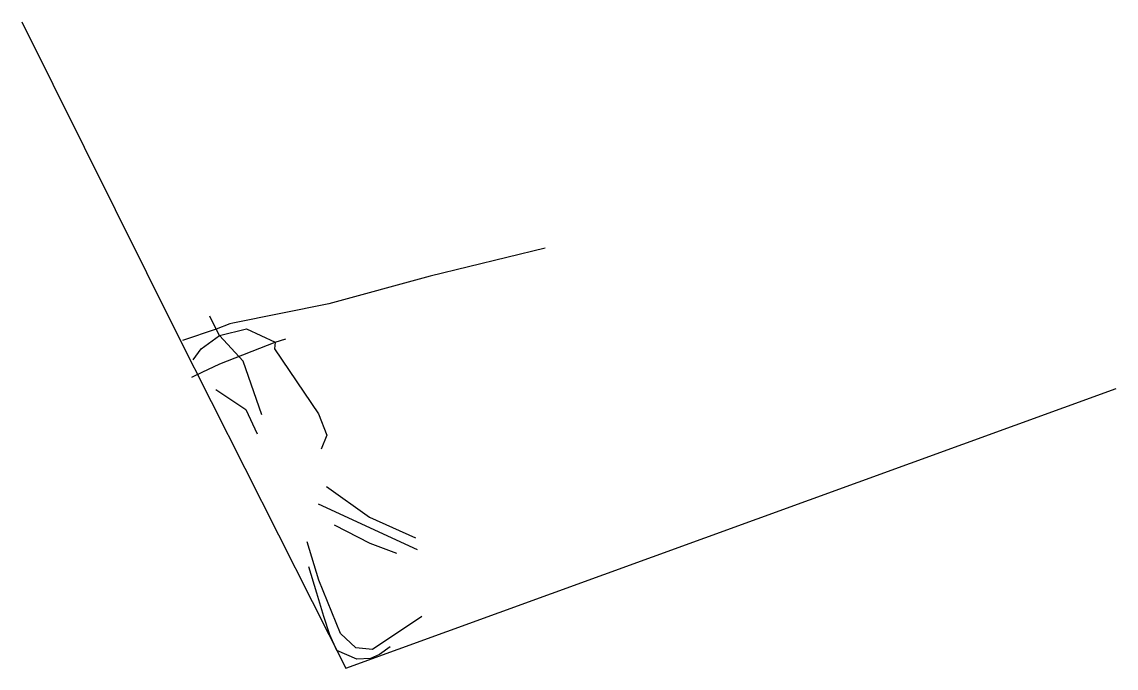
# Model space of a CAD drawing. Extents: x -66621 to 8567886, y -226536 to 8517995.
# Drawn here: x -56418 to 125158, y -145523 to -38276 of the extents above; entities that cross this region are included whole.
import ezdxf

# ---------------------------------------------------------------- set-up
doc = ezdxf.new("R2010")
doc.units = 0
doc.header["$MEASUREMENT"] = 0
doc.layers.get('0').update_dxf_attribs({"linetype": 'CONTINUOUS'})

msp = doc.modelspace()

# ---------------------------------------------------------------- linework, layer by layer
at = {"color": 30, "true_color": 0xf26722}
msp.add_lwpolyline([(-56417.5, -38275.9), (-30605, -90196.2), (-2667, -145523.2), (125158, -99121.2)], dxfattribs=at)
at = {"color": 3}
for points in [[(-16598, -103468.2), (-19688, -94598.2), (-23598, -90348.2), (-24198, -89258.2), (-25251.1, -87112.7)], [(-28018, -94378.2), (-26688, -92508.2), (-23598, -90348.2), (-19128, -89218.2), (-14408, -91408.2), (-14498, -92508.2), (-7188, -103328.2), (-5818, -106868.2), (-6748, -109168.2)], [(-28241.6, -97257), (-26498, -96428.2), (-23578, -95008.2), (-14408, -91408.2), (-12614.8, -90850.8)], [(-24218, -99308.2), (-19278, -102618.2), (-17368, -106628.2)], [(-5868, -115378.2), (1252, -120488.2), (8882, -123898.2)], [(-7238, -118278.2), (9162, -125838.2)], [(-4578, -121728.2), (1322, -124788.2), (5722, -126438.2)], [(9952, -136978.2), (1782, -142428.2), (-988, -142148.2), (-3548, -139778.2), (-7148, -130908.2), (-9098, -124588.2)], [(4722, -142008.2), (2922, -143238.2), (1412, -143918.2), (-828, -144028.2), (-4178, -142618.2), (-5338, -139988.2), (-6298, -136978.2), (-7498, -133088.2), (-7498, -133088.2), (-8818, -128738.2)]]:
    msp.add_lwpolyline(points, dxfattribs=at)
at = {"color": 30, "true_color": 0xf26722}
msp.add_polyline3d([(30422, -75848.2, 49870), (11312, -80468.2, 53910), (-5468, -85058.2, 58460), (-21438, -88258.2, 64610), (-21918, -88408.2, 64580), (-24198, -89258.2, 64920), (-29788, -91138.2, 65730)], dxfattribs=at)

doc.saveas('drawing.dxf')
